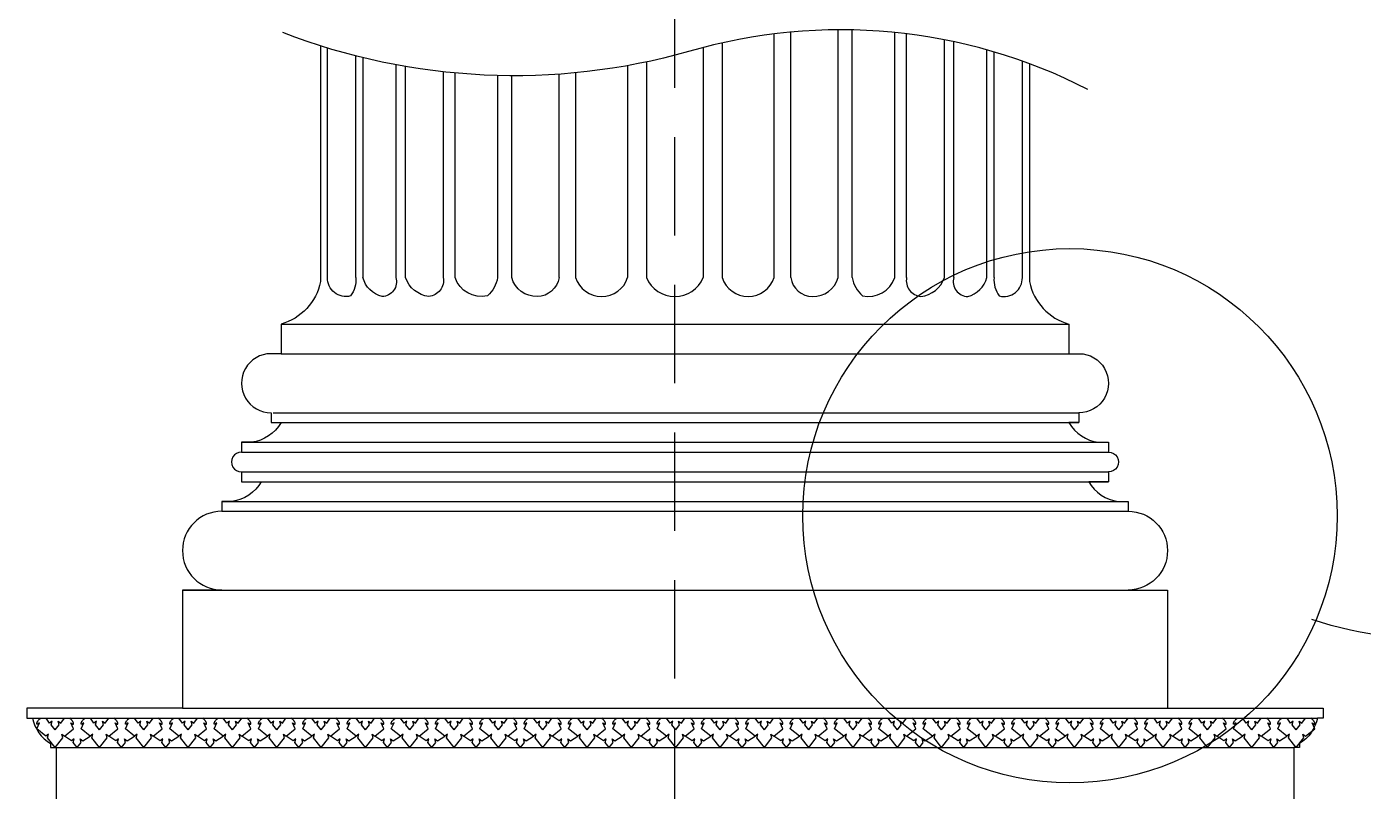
# Model space of a CAD drawing. Extents: x 140 to 2512, y 69 to 3554.
# Drawn here: x 346 to 1025, y 1423 to 1811 of the extents above; entities that cross this region are included whole.
import ezdxf

# ---------------------------------------------------------------- set-up
doc = ezdxf.new("R2010")
doc.units = 0
doc.header["$LTSCALE"] = 10
doc.header["$MEASUREMENT"] = 0
doc.linetypes.add('HIDDEN', pattern=[0.375, 0.25, -0.125])
for name, color, linetype in [('3', 3, 'CONTINUOUS'), ('4', 4, 'CONTINUOUS'), ('7', 7, 'CONTINUOUS'), ('BH', 3, 'CONTINUOUS'), ('DIM', 3, 'CONTINUOUS')]:
    doc.layers.add(name, color=color, linetype=linetype)

msp = doc.modelspace()

# ---------------------------------------------------------------- linework, layer by layer
at = {"layer": '3', "linetype": 'HIDDEN', "ltscale": 20}
msp.add_line((675.45, 205.47), (675.45, 3554.39), dxfattribs=at)
at = {"layer": '3'}
for p, q in [((470.48, 1610.47), (880.45, 1610.47)), ((455.45, 1595.47), (895.45, 1595.47)), ((455.45, 1585.47), (895.78, 1585.47)), ((445.45, 1570.47), (905.45, 1570.47)), ((349.37, 1460.47), (1001.53, 1460.47))]:
    msp.add_line(p, q, dxfattribs=at)
msp.add_lwpolyline([(885.07, 1779.62, 0.192172), (682.36, 1798.86, -0.162384), (476.36, 1808.49)], format="xyb", dxfattribs=at)
at = {"layer": '4'}
for p, q in [((475.45, 1645.47), (875.45, 1645.47)), ((425.45, 1465.47), (925.45, 1465.47))]:
    msp.add_line(p, q, dxfattribs=at)
for points in [[(495.45, 1801.79), (495.45, 1682.04, -0.284379), (475.45, 1660.47), (475.45, 1645.47)], [(855.45, 1792.69), (855.45, 1682.04, 0.284379), (875.45, 1660.47), (875.45, 1645.47)], [(475.45, 1645.47), (470.31, 1645.47, 1.000802), (470.48, 1615.47), (470.48, 1610.47), (475.45, 1610.47, -0.238949), (460.45, 1600.47), (455.45, 1600.47), (455.45, 1595.47, 1.033995), (455.45, 1585.47), (455.45, 1580.47), (465.45, 1580.47, -0.238949), (450.45, 1570.47), (445.45, 1570.47), (445.45, 1565.47, 1), (445.45, 1525.47), (425.45, 1525.47), (425.45, 1465.47), (346.37, 1465.47), (346.37, 1460.47), (349.37, 1460.47, 0.208475), (358.37, 1447.47), (358.37, 1445.47), (361.37, 1445.47), (361.37, 1415.47)], [(875.45, 1645.47), (880.58, 1645.47, -1.000802), (880.42, 1615.47), (880.42, 1610.47), (875.45, 1610.47, 0.238949), (890.45, 1600.47), (895.45, 1600.47), (895.45, 1595.47, -1.033995), (895.45, 1585.47), (895.45, 1580.47), (885.45, 1580.47, 0.238949), (900.45, 1570.47), (905.45, 1570.47), (905.45, 1565.47, -1), (905.45, 1525.47), (925.45, 1525.47), (925.45, 1465.47), (1004.53, 1465.47), (1004.53, 1460.47), (1001.53, 1460.47, -0.208475), (992.53, 1447.47), (992.53, 1445.47), (989.53, 1445.47), (989.53, 1415.47)]]:
    msp.add_lwpolyline(points, format="xyb", dxfattribs=at)
at = {"layer": '7'}
for p, q in [((725.8, 1684.08), (725.8, 1807.86)), ((734.2, 1684.08), (734.2, 1808.77)), ((758.2, 1684.08), (758.2, 1809.94)), ((765.4, 1684.08), (765.4, 1809.88)), ((787, 1684.08), (787, 1808.58)), ((793, 1684.08), (793, 1807.91)), ((812.2, 1684.08), (812.2, 1804.86)), ((499.09, 1684.08), (499.09, 1800.66)), ((689.89, 1684.08), (689.89, 1800.95)), ((817, 1684.08), (817, 1803.88)), ((833.8, 1684.08), (833.8, 1799.74)), ((837.4, 1684.08), (837.4, 1798.7)), ((513.49, 1684.08), (513.49, 1796.64)), ((517.09, 1684.08), (517.09, 1795.75)), ((533.89, 1684.08), (533.89, 1792.14)), ((538.69, 1684.08), (538.69, 1791.28)), ((651.49, 1684.08), (651.49, 1791.74)), ((661.09, 1684.08), (661.09, 1793.61)), ((851.8, 1684.08), (851.8, 1794.01)), ((851.8, 1684.08), (851.8, 1794.01)), ((557.89, 1684.08), (557.89, 1788.57)), ((563.89, 1684.08), (563.89, 1787.97)), ((585.49, 1684.08), (585.49, 1786.7)), ((592.69, 1684.08), (592.69, 1786.59)), ((616.69, 1684.08), (616.69, 1787.4)), ((625.09, 1684.08), (625.09, 1788.1)), ((475.45, 1660.47), (875.45, 1660.47)), ((471.44, 1615.47), (880.61, 1615.47)), ((455.45, 1600.47), (890.45, 1600.47)), ((455.45, 1580.47), (895.45, 1580.47)), ((445.45, 1565.47), (905.45, 1565.47)), ((425.45, 1525.47), (920.45, 1525.47)), ((425.45, 1465.47), (925.45, 1465.47)), ((361.37, 1445.47), (989.53, 1445.47))]:
    msp.add_line(p, q, dxfattribs=at)
for points in [[(699.4, 1803.26), (699.4, 1684.08, 0.72656), (725.8, 1684.1)], [(513.4, 1684.1, -0.182159), (510.75, 1674.76, -0.493623), (499, 1684.1)], [(533.8, 1684.1, -0.491081), (526.76, 1674.5, -0.266068), (517, 1684.1)], [(557.8, 1684.1, -0.439072), (550.53, 1674.5, -0.28566), (538.6, 1684.1)], [(585.4, 1684.1, -0.176803), (580.21, 1674.88, -0.381296), (563.8, 1684.1)], [(616.6, 1684.1, -0.361583), (605.56, 1674.47, -0.343676), (592.6, 1684.1)], [(625, 1684.1, 0.72656), (651.4, 1684.08)], [(661, 1684.1, 0.666667), (689.8, 1684.1)], [(734.2, 1684.1, 0.361583), (745.24, 1674.47, 0.343676), (758.2, 1684.1)], [(765.4, 1684.1, 0.176803), (770.6, 1674.88, 0.381296), (787, 1684.1)], [(793, 1684.1, 0.439072), (800.28, 1674.5, 0.28566), (812.2, 1684.1)], [(817, 1684.1, 0.491081), (824.05, 1674.5, 0.266068), (833.8, 1684.1)], [(837.4, 1684.1, 0.182159), (840.05, 1674.76, 0.493623), (851.8, 1684.1)]]:
    msp.add_lwpolyline(points, format="xyb", dxfattribs=at)
at = {"layer": 'BH'}
for points in [[(360.82, 1445.47), (356.95, 1450.42), (357.46, 1452.3), (356.09, 1451.28), (351.45, 1455.04), (352.81, 1457.95), (351.79, 1457.43), (351.62, 1457.43), (351.45, 1457.43), (351.45, 1457.6), (351.45, 1457.95), (351.62, 1458.29), (351.79, 1458.29), (351.79, 1458.46), (351.79, 1458.63), (351.79, 1458.8), (352.13, 1458.97), (352.3, 1459.31), (352.64, 1459.65), (352.64, 1459.83), (352.81, 1459.83), (353.16, 1460), (353.33, 1460.51)], [(360.82, 1454.41), (358.82, 1456.97), (359.33, 1458.85), (357.96, 1457.82), (356.16, 1460.47)], [(360.82, 1445.47), (364.69, 1450.42), (364.18, 1452.3), (365.55, 1451.28), (370.19, 1455.04), (368.83, 1457.95), (369.85, 1457.43), (370.02, 1457.43), (370.19, 1457.43), (370.19, 1457.6), (370.19, 1457.95), (370.02, 1458.29), (369.85, 1458.29), (369.85, 1458.46), (369.85, 1458.63), (369.85, 1458.8), (369.51, 1458.97), (369.34, 1459.31), (369, 1459.65), (369, 1459.83), (368.83, 1459.83), (368.48, 1460), (368.31, 1460.51)], [(360.82, 1454.41), (362.82, 1456.97), (362.31, 1458.85), (363.68, 1457.82), (365.48, 1460.47)], [(383.32, 1445.47), (379.45, 1450.42), (379.96, 1452.3), (378.59, 1451.28), (373.95, 1455.04), (375.31, 1457.95), (374.29, 1457.43), (374.12, 1457.43), (373.95, 1457.43), (373.95, 1457.6), (373.95, 1457.95), (374.12, 1458.29), (374.29, 1458.29), (374.29, 1458.46), (374.29, 1458.63), (374.29, 1458.8), (374.63, 1458.97), (374.8, 1459.31), (375.14, 1459.65), (375.14, 1459.83), (375.31, 1459.83), (375.66, 1460), (375.83, 1460.51)], [(383.32, 1454.41), (381.32, 1456.97), (381.83, 1458.85), (380.46, 1457.82), (378.66, 1460.47)], [(383.32, 1445.47), (387.19, 1450.42), (386.68, 1452.3), (388.05, 1451.28), (392.69, 1455.04), (391.33, 1457.95), (392.35, 1457.43), (392.52, 1457.43), (392.69, 1457.43), (392.69, 1457.6), (392.69, 1457.95), (392.52, 1458.29), (392.35, 1458.29), (392.35, 1458.46), (392.35, 1458.63), (392.35, 1458.8), (392.01, 1458.97), (391.84, 1459.31), (391.5, 1459.65), (391.5, 1459.83), (391.33, 1459.83), (390.98, 1460), (390.81, 1460.51)], [(383.32, 1454.41), (385.32, 1456.97), (384.81, 1458.85), (386.18, 1457.82), (387.98, 1460.47)], [(405.82, 1445.47), (401.95, 1450.42), (402.46, 1452.3), (401.09, 1451.28), (396.45, 1455.04), (397.81, 1457.95), (396.79, 1457.43), (396.62, 1457.43), (396.45, 1457.43), (396.45, 1457.6), (396.45, 1457.95), (396.62, 1458.29), (396.79, 1458.29), (396.79, 1458.46), (396.79, 1458.63), (396.79, 1458.8), (397.13, 1458.97), (397.3, 1459.31), (397.64, 1459.65), (397.64, 1459.83), (397.81, 1459.83), (398.16, 1460), (398.33, 1460.51)], [(405.82, 1454.41), (403.82, 1456.97), (404.33, 1458.85), (402.96, 1457.82), (401.16, 1460.47)], [(405.82, 1445.47), (409.69, 1450.42), (409.18, 1452.3), (410.55, 1451.28), (415.19, 1455.04), (413.83, 1457.95), (414.85, 1457.43), (415.02, 1457.43), (415.19, 1457.43), (415.19, 1457.6), (415.19, 1457.95), (415.02, 1458.29), (414.85, 1458.29), (414.85, 1458.46), (414.85, 1458.63), (414.85, 1458.8), (414.51, 1458.97), (414.34, 1459.31), (414, 1459.65), (414, 1459.83), (413.83, 1459.83), (413.48, 1460), (413.31, 1460.51)], [(405.82, 1454.41), (407.82, 1456.97), (407.31, 1458.85), (408.68, 1457.82), (410.48, 1460.47)], [(428.32, 1445.47), (424.45, 1450.42), (424.96, 1452.3), (423.59, 1451.28), (418.95, 1455.04), (420.31, 1457.95), (419.29, 1457.43), (419.12, 1457.43), (418.95, 1457.43), (418.95, 1457.6), (418.95, 1457.95), (419.12, 1458.29), (419.29, 1458.29), (419.29, 1458.46), (419.29, 1458.63), (419.29, 1458.8), (419.63, 1458.97), (419.8, 1459.31), (420.14, 1459.65), (420.14, 1459.83), (420.31, 1459.83), (420.66, 1460), (420.83, 1460.51)], [(428.32, 1454.41), (426.32, 1456.97), (426.83, 1458.85), (425.46, 1457.82), (423.66, 1460.47)], [(428.32, 1445.47), (432.19, 1450.42), (431.68, 1452.3), (433.05, 1451.28), (437.69, 1455.04), (436.33, 1457.95), (437.35, 1457.43), (437.52, 1457.43), (437.69, 1457.43), (437.69, 1457.6), (437.69, 1457.95), (437.52, 1458.29), (437.35, 1458.29), (437.35, 1458.46), (437.35, 1458.63), (437.35, 1458.8), (437.01, 1458.97), (436.84, 1459.31), (436.5, 1459.65), (436.5, 1459.83), (436.33, 1459.83), (435.98, 1460), (435.81, 1460.51)], [(428.32, 1454.41), (430.32, 1456.97), (429.81, 1458.85), (431.18, 1457.82), (432.98, 1460.47)], [(450.82, 1445.47), (446.95, 1450.42), (447.46, 1452.3), (446.09, 1451.28), (441.45, 1455.04), (442.81, 1457.95), (441.79, 1457.43), (441.62, 1457.43), (441.45, 1457.43), (441.45, 1457.6), (441.45, 1457.95), (441.62, 1458.29), (441.79, 1458.29), (441.79, 1458.46), (441.79, 1458.63), (441.79, 1458.8), (442.13, 1458.97), (442.3, 1459.31), (442.64, 1459.65), (442.64, 1459.83), (442.81, 1459.83), (443.16, 1460), (443.33, 1460.51)], [(450.82, 1454.41), (448.82, 1456.97), (449.33, 1458.85), (447.96, 1457.82), (446.16, 1460.47)], [(450.82, 1445.47), (454.69, 1450.42), (454.18, 1452.3), (455.55, 1451.28), (460.19, 1455.04), (458.83, 1457.95), (459.85, 1457.43), (460.02, 1457.43), (460.19, 1457.43), (460.19, 1457.6), (460.19, 1457.95), (460.02, 1458.29), (459.85, 1458.29), (459.85, 1458.46), (459.85, 1458.63), (459.85, 1458.8), (459.51, 1458.97), (459.34, 1459.31), (459, 1459.65), (459, 1459.83), (458.83, 1459.83), (458.48, 1460), (458.31, 1460.51)], [(450.82, 1454.41), (452.82, 1456.97), (452.31, 1458.85), (453.68, 1457.82), (455.48, 1460.47)], [(473.32, 1445.47), (469.45, 1450.42), (469.96, 1452.3), (468.59, 1451.28), (463.95, 1455.04), (465.31, 1457.95), (464.29, 1457.43), (464.12, 1457.43), (463.95, 1457.43), (463.95, 1457.6), (463.95, 1457.95), (464.12, 1458.29), (464.29, 1458.29), (464.29, 1458.46), (464.29, 1458.63), (464.29, 1458.8), (464.63, 1458.97), (464.8, 1459.31), (465.14, 1459.65), (465.14, 1459.83), (465.31, 1459.83), (465.66, 1460), (465.83, 1460.51)], [(473.32, 1454.41), (471.32, 1456.97), (471.83, 1458.85), (470.46, 1457.82), (468.66, 1460.47)], [(473.32, 1445.47), (477.19, 1450.42), (476.68, 1452.3), (478.05, 1451.28), (482.69, 1455.04), (481.33, 1457.95), (482.35, 1457.43), (482.52, 1457.43), (482.69, 1457.43), (482.69, 1457.6), (482.69, 1457.95), (482.52, 1458.29), (482.35, 1458.29), (482.35, 1458.46), (482.35, 1458.63), (482.35, 1458.8), (482.01, 1458.97), (481.84, 1459.31), (481.5, 1459.65), (481.5, 1459.83), (481.33, 1459.83), (480.98, 1460), (480.81, 1460.51)], [(473.32, 1454.41), (475.32, 1456.97), (474.81, 1458.85), (476.18, 1457.82), (477.98, 1460.47)], [(495.82, 1445.47), (491.95, 1450.42), (492.46, 1452.3), (491.09, 1451.28), (486.45, 1455.04), (487.81, 1457.95), (486.79, 1457.43), (486.62, 1457.43), (486.45, 1457.43), (486.45, 1457.6), (486.45, 1457.95), (486.62, 1458.29), (486.79, 1458.29), (486.79, 1458.46), (486.79, 1458.63), (486.79, 1458.8), (487.13, 1458.97), (487.3, 1459.31), (487.64, 1459.65), (487.64, 1459.83), (487.81, 1459.83), (488.16, 1460), (488.33, 1460.51)], [(495.82, 1454.41), (493.82, 1456.97), (494.33, 1458.85), (492.96, 1457.82), (491.16, 1460.47)], [(495.82, 1445.47), (499.69, 1450.42), (499.18, 1452.3), (500.55, 1451.28), (505.19, 1455.04), (503.83, 1457.95), (504.85, 1457.43), (505.02, 1457.43), (505.19, 1457.43), (505.19, 1457.6), (505.19, 1457.95), (505.02, 1458.29), (504.85, 1458.29), (504.85, 1458.46), (504.85, 1458.63), (504.85, 1458.8), (504.51, 1458.97), (504.34, 1459.31), (504, 1459.65), (504, 1459.83), (503.83, 1459.83), (503.48, 1460), (503.31, 1460.51)], [(495.82, 1454.41), (497.82, 1456.97), (497.31, 1458.85), (498.68, 1457.82), (500.48, 1460.47)], [(518.32, 1445.47), (514.45, 1450.42), (514.96, 1452.3), (513.59, 1451.28), (508.95, 1455.04), (510.31, 1457.95), (509.29, 1457.43), (509.12, 1457.43), (508.95, 1457.43), (508.95, 1457.6), (508.95, 1457.95), (509.12, 1458.29), (509.29, 1458.29), (509.29, 1458.46), (509.29, 1458.63), (509.29, 1458.8), (509.63, 1458.97), (509.8, 1459.31), (510.14, 1459.65), (510.14, 1459.83), (510.31, 1459.83), (510.66, 1460), (510.83, 1460.51)], [(518.32, 1454.41), (516.32, 1456.97), (516.83, 1458.85), (515.46, 1457.82), (513.66, 1460.47)], [(518.32, 1445.47), (522.19, 1450.42), (521.68, 1452.3), (523.05, 1451.28), (527.69, 1455.04), (526.33, 1457.95), (527.35, 1457.43), (527.52, 1457.43), (527.69, 1457.43), (527.69, 1457.6), (527.69, 1457.95), (527.52, 1458.29), (527.35, 1458.29), (527.35, 1458.46), (527.35, 1458.63), (527.35, 1458.8), (527.01, 1458.97), (526.84, 1459.31), (526.5, 1459.65), (526.5, 1459.83), (526.33, 1459.83), (525.98, 1460), (525.81, 1460.51)], [(518.32, 1454.41), (520.32, 1456.97), (519.81, 1458.85), (521.18, 1457.82), (522.98, 1460.47)], [(540.82, 1445.47), (536.95, 1450.42), (537.46, 1452.3), (536.09, 1451.28), (531.45, 1455.04), (532.81, 1457.95), (531.79, 1457.43), (531.62, 1457.43), (531.45, 1457.43), (531.45, 1457.6), (531.45, 1457.95), (531.62, 1458.29), (531.79, 1458.29), (531.79, 1458.46), (531.79, 1458.63), (531.79, 1458.8), (532.13, 1458.97), (532.3, 1459.31), (532.64, 1459.65), (532.64, 1459.83), (532.81, 1459.83), (533.16, 1460), (533.33, 1460.51)], [(540.82, 1454.41), (538.82, 1456.97), (539.33, 1458.85), (537.96, 1457.82), (536.16, 1460.47)], [(540.82, 1445.47), (544.69, 1450.42), (544.18, 1452.3), (545.55, 1451.28), (550.19, 1455.04), (548.83, 1457.95), (549.85, 1457.43), (550.02, 1457.43), (550.19, 1457.43), (550.19, 1457.6), (550.19, 1457.95), (550.02, 1458.29), (549.85, 1458.29), (549.85, 1458.46), (549.85, 1458.63), (549.85, 1458.8), (549.51, 1458.97), (549.34, 1459.31), (549, 1459.65), (549, 1459.83), (548.83, 1459.83), (548.48, 1460), (548.31, 1460.51)], [(540.82, 1454.41), (542.82, 1456.97), (542.31, 1458.85), (543.68, 1457.82), (545.48, 1460.47)], [(563.32, 1445.47), (559.45, 1450.42), (559.96, 1452.3), (558.59, 1451.28), (553.95, 1455.04), (555.31, 1457.95), (554.29, 1457.43), (554.12, 1457.43), (553.95, 1457.43), (553.95, 1457.6), (553.95, 1457.95), (554.12, 1458.29), (554.29, 1458.29), (554.29, 1458.46), (554.29, 1458.63), (554.29, 1458.8), (554.63, 1458.97), (554.8, 1459.31), (555.14, 1459.65), (555.14, 1459.83), (555.31, 1459.83), (555.66, 1460), (555.83, 1460.51)], [(563.32, 1454.41), (561.32, 1456.97), (561.83, 1458.85), (560.46, 1457.82), (558.66, 1460.47)], [(563.32, 1445.47), (567.19, 1450.42), (566.68, 1452.3), (568.05, 1451.28), (572.69, 1455.04), (571.33, 1457.95), (572.35, 1457.43), (572.52, 1457.43), (572.69, 1457.43), (572.69, 1457.6), (572.69, 1457.95), (572.52, 1458.29), (572.35, 1458.29), (572.35, 1458.46), (572.35, 1458.63), (572.35, 1458.8), (572.01, 1458.97), (571.84, 1459.31), (571.5, 1459.65), (571.5, 1459.83), (571.33, 1459.83), (570.98, 1460), (570.81, 1460.51)], [(563.32, 1454.41), (565.32, 1456.97), (564.81, 1458.85), (566.18, 1457.82), (567.98, 1460.47)], [(585.82, 1445.47), (581.95, 1450.42), (582.46, 1452.3), (581.09, 1451.28), (576.45, 1455.04), (577.81, 1457.95), (576.79, 1457.43), (576.62, 1457.43), (576.45, 1457.43), (576.45, 1457.6), (576.45, 1457.95), (576.62, 1458.29), (576.79, 1458.29), (576.79, 1458.46), (576.79, 1458.63), (576.79, 1458.8), (577.13, 1458.97), (577.3, 1459.31), (577.64, 1459.65), (577.64, 1459.83), (577.81, 1459.83), (578.16, 1460), (578.33, 1460.51)], [(585.82, 1454.41), (583.82, 1456.97), (584.33, 1458.85), (582.96, 1457.82), (581.16, 1460.47)], [(585.82, 1445.47), (589.69, 1450.42), (589.18, 1452.3), (590.55, 1451.28), (595.19, 1455.04), (593.83, 1457.95), (594.85, 1457.43), (595.02, 1457.43), (595.19, 1457.43), (595.19, 1457.6), (595.19, 1457.95), (595.02, 1458.29), (594.85, 1458.29), (594.85, 1458.46), (594.85, 1458.63), (594.85, 1458.8), (594.51, 1458.97), (594.34, 1459.31), (594, 1459.65), (594, 1459.83), (593.83, 1459.83), (593.48, 1460), (593.31, 1460.51)], [(585.82, 1454.41), (587.82, 1456.97), (587.31, 1458.85), (588.68, 1457.82), (590.48, 1460.47)], [(608.32, 1445.47), (604.45, 1450.42), (604.96, 1452.3), (603.59, 1451.28), (598.95, 1455.04), (600.31, 1457.95), (599.29, 1457.43), (599.12, 1457.43), (598.95, 1457.43), (598.95, 1457.6), (598.95, 1457.95), (599.12, 1458.29), (599.29, 1458.29), (599.29, 1458.46), (599.29, 1458.63), (599.29, 1458.8), (599.63, 1458.97), (599.8, 1459.31), (600.14, 1459.65), (600.14, 1459.83), (600.31, 1459.83), (600.66, 1460), (600.83, 1460.51)], [(608.32, 1454.41), (606.32, 1456.97), (606.83, 1458.85), (605.46, 1457.82), (603.66, 1460.47)], [(608.32, 1445.47), (612.19, 1450.42), (611.68, 1452.3), (613.05, 1451.28), (617.69, 1455.04), (616.33, 1457.95), (617.35, 1457.43), (617.52, 1457.43), (617.69, 1457.43), (617.69, 1457.6), (617.69, 1457.95), (617.52, 1458.29), (617.35, 1458.29), (617.35, 1458.46), (617.35, 1458.63), (617.35, 1458.8), (617.01, 1458.97), (616.84, 1459.31), (616.5, 1459.65), (616.5, 1459.83), (616.33, 1459.83), (615.98, 1460), (615.81, 1460.51)], [(608.32, 1454.41), (610.32, 1456.97), (609.81, 1458.85), (611.18, 1457.82), (612.98, 1460.47)], [(630.82, 1445.47), (626.95, 1450.42), (627.46, 1452.3), (626.09, 1451.28), (621.45, 1455.04), (622.81, 1457.95), (621.79, 1457.43), (621.62, 1457.43), (621.45, 1457.43), (621.45, 1457.6), (621.45, 1457.95), (621.62, 1458.29), (621.79, 1458.29), (621.79, 1458.46), (621.79, 1458.63), (621.79, 1458.8), (622.13, 1458.97), (622.3, 1459.31), (622.64, 1459.65), (622.64, 1459.83), (622.81, 1459.83), (623.16, 1460), (623.33, 1460.51)], [(630.82, 1454.41), (628.82, 1456.97), (629.33, 1458.85), (627.96, 1457.82), (626.16, 1460.47)], [(630.82, 1445.47), (634.69, 1450.42), (634.18, 1452.3), (635.55, 1451.28), (640.19, 1455.04), (638.83, 1457.95), (639.85, 1457.43), (640.02, 1457.43), (640.19, 1457.43), (640.19, 1457.6), (640.19, 1457.95), (640.02, 1458.29), (639.85, 1458.29), (639.85, 1458.46), (639.85, 1458.63), (639.85, 1458.8), (639.51, 1458.97), (639.34, 1459.31), (639, 1459.65), (639, 1459.83), (638.83, 1459.83), (638.48, 1460), (638.31, 1460.51)], [(630.82, 1454.41), (632.82, 1456.97), (632.31, 1458.85), (633.68, 1457.82), (635.48, 1460.47)], [(653.32, 1445.47), (649.45, 1450.42), (649.96, 1452.3), (648.59, 1451.28), (643.95, 1455.04), (645.31, 1457.95), (644.29, 1457.43), (644.12, 1457.43), (643.95, 1457.43), (643.95, 1457.6), (643.95, 1457.95), (644.12, 1458.29), (644.29, 1458.29), (644.29, 1458.46), (644.29, 1458.63), (644.29, 1458.8), (644.63, 1458.97), (644.8, 1459.31), (645.14, 1459.65), (645.14, 1459.83), (645.31, 1459.83), (645.66, 1460), (645.83, 1460.51)], [(653.32, 1454.41), (651.32, 1456.97), (651.83, 1458.85), (650.46, 1457.82), (648.66, 1460.47)], [(653.32, 1445.47), (657.19, 1450.42), (656.68, 1452.3), (658.05, 1451.28), (662.69, 1455.04), (661.33, 1457.95), (662.35, 1457.43), (662.52, 1457.43), (662.69, 1457.43), (662.69, 1457.6), (662.69, 1457.95), (662.52, 1458.29), (662.35, 1458.29), (662.35, 1458.46), (662.35, 1458.63), (662.35, 1458.8), (662.01, 1458.97), (661.84, 1459.31), (661.5, 1459.65), (661.5, 1459.83), (661.33, 1459.83), (660.98, 1460), (660.81, 1460.51)], [(653.32, 1454.41), (655.32, 1456.97), (654.81, 1458.85), (656.18, 1457.82), (657.98, 1460.47)], [(675.82, 1445.47), (671.95, 1450.42), (672.46, 1452.3), (671.09, 1451.28), (666.45, 1455.04), (667.81, 1457.95), (666.79, 1457.43), (666.62, 1457.43), (666.45, 1457.43), (666.45, 1457.6), (666.45, 1457.95), (666.62, 1458.29), (666.79, 1458.29), (666.79, 1458.46), (666.79, 1458.63), (666.79, 1458.8), (667.13, 1458.97), (667.3, 1459.31), (667.64, 1459.65), (667.64, 1459.83), (667.81, 1459.83), (668.16, 1460), (668.33, 1460.51)], [(675.82, 1454.41), (673.82, 1456.97), (674.33, 1458.85), (672.96, 1457.82), (671.16, 1460.47)], [(675.82, 1445.47), (679.69, 1450.42), (679.18, 1452.3), (680.55, 1451.28), (685.19, 1455.04), (683.83, 1457.95), (684.85, 1457.43), (685.02, 1457.43), (685.19, 1457.43), (685.19, 1457.6), (685.19, 1457.95), (685.02, 1458.29), (684.85, 1458.29), (684.85, 1458.46), (684.85, 1458.63), (684.85, 1458.8), (684.51, 1458.97), (684.34, 1459.31), (684, 1459.65), (684, 1459.83), (683.83, 1459.83), (683.48, 1460), (683.31, 1460.51)], [(675.82, 1454.41), (677.82, 1456.97), (677.31, 1458.85), (678.68, 1457.82), (680.48, 1460.47)], [(698.32, 1445.47), (694.45, 1450.42), (694.96, 1452.3), (693.59, 1451.28), (688.95, 1455.04), (690.31, 1457.95), (689.29, 1457.43), (689.12, 1457.43), (688.95, 1457.43), (688.95, 1457.6), (688.95, 1457.95), (689.12, 1458.29), (689.29, 1458.29), (689.29, 1458.46), (689.29, 1458.63), (689.29, 1458.8), (689.63, 1458.97), (689.8, 1459.31), (690.14, 1459.65), (690.14, 1459.83), (690.31, 1459.83), (690.66, 1460), (690.83, 1460.51)], [(698.32, 1454.41), (696.32, 1456.97), (696.83, 1458.85), (695.46, 1457.82), (693.66, 1460.47)], [(698.32, 1445.47), (702.19, 1450.42), (701.68, 1452.3), (703.05, 1451.28), (707.69, 1455.04), (706.33, 1457.95), (707.35, 1457.43), (707.52, 1457.43), (707.69, 1457.43), (707.69, 1457.6), (707.69, 1457.95), (707.52, 1458.29), (707.35, 1458.29), (707.35, 1458.46), (707.35, 1458.63), (707.35, 1458.8), (707.01, 1458.97), (706.84, 1459.31), (706.5, 1459.65), (706.5, 1459.83), (706.33, 1459.83), (705.98, 1460), (705.81, 1460.51)], [(698.32, 1454.41), (700.32, 1456.97), (699.81, 1458.85), (701.18, 1457.82), (702.98, 1460.47)], [(720.82, 1445.47), (716.95, 1450.42), (717.46, 1452.3), (716.09, 1451.28), (711.45, 1455.04), (712.81, 1457.95), (711.79, 1457.43), (711.62, 1457.43), (711.45, 1457.43), (711.45, 1457.6), (711.45, 1457.95), (711.62, 1458.29), (711.79, 1458.29), (711.79, 1458.46), (711.79, 1458.63), (711.79, 1458.8), (712.13, 1458.97), (712.3, 1459.31), (712.64, 1459.65), (712.64, 1459.83), (712.81, 1459.83), (713.16, 1460), (713.33, 1460.51)], [(720.82, 1454.41), (718.82, 1456.97), (719.33, 1458.85), (717.96, 1457.82), (716.16, 1460.47)], [(720.82, 1445.47), (724.69, 1450.42), (724.18, 1452.3), (725.55, 1451.28), (730.19, 1455.04), (728.83, 1457.95), (729.85, 1457.43), (730.02, 1457.43), (730.19, 1457.43), (730.19, 1457.6), (730.19, 1457.95), (730.02, 1458.29), (729.85, 1458.29), (729.85, 1458.46), (729.85, 1458.63), (729.85, 1458.8), (729.51, 1458.97), (729.34, 1459.31), (729, 1459.65), (729, 1459.83), (728.83, 1459.83), (728.48, 1460), (728.31, 1460.51)], [(720.82, 1454.41), (722.82, 1456.97), (722.31, 1458.85), (723.68, 1457.82), (725.48, 1460.47)], [(743.32, 1445.47), (739.45, 1450.42), (739.96, 1452.3), (738.59, 1451.28), (733.95, 1455.04), (735.31, 1457.95), (734.29, 1457.43), (734.12, 1457.43), (733.95, 1457.43), (733.95, 1457.6), (733.95, 1457.95), (734.12, 1458.29), (734.29, 1458.29), (734.29, 1458.46), (734.29, 1458.63), (734.29, 1458.8), (734.63, 1458.97), (734.8, 1459.31), (735.14, 1459.65), (735.14, 1459.83), (735.31, 1459.83), (735.66, 1460), (735.83, 1460.51)], [(743.32, 1454.41), (741.32, 1456.97), (741.83, 1458.85), (740.46, 1457.82), (738.66, 1460.47)], [(743.32, 1445.47), (747.19, 1450.42), (746.68, 1452.3), (748.05, 1451.28), (752.69, 1455.04), (751.33, 1457.95), (752.35, 1457.43), (752.52, 1457.43), (752.69, 1457.43), (752.69, 1457.6), (752.69, 1457.95), (752.52, 1458.29), (752.35, 1458.29), (752.35, 1458.46), (752.35, 1458.63), (752.35, 1458.8), (752.01, 1458.97), (751.84, 1459.31), (751.5, 1459.65), (751.5, 1459.83), (751.33, 1459.83), (750.98, 1460), (750.81, 1460.51)], [(743.32, 1454.41), (745.32, 1456.97), (744.81, 1458.85), (746.18, 1457.82), (747.98, 1460.47)], [(765.82, 1445.47), (761.95, 1450.42), (762.46, 1452.3), (761.09, 1451.28), (756.45, 1455.04), (757.81, 1457.95), (756.79, 1457.43), (756.62, 1457.43), (756.45, 1457.43), (756.45, 1457.6), (756.45, 1457.95), (756.62, 1458.29), (756.79, 1458.29), (756.79, 1458.46), (756.79, 1458.63), (756.79, 1458.8), (757.13, 1458.97), (757.3, 1459.31), (757.64, 1459.65), (757.64, 1459.83), (757.81, 1459.83), (758.16, 1460), (758.33, 1460.51)], [(765.82, 1454.41), (763.82, 1456.97), (764.33, 1458.85), (762.96, 1457.82), (761.16, 1460.47)], [(765.82, 1445.47), (769.69, 1450.42), (769.18, 1452.3), (770.55, 1451.28), (775.19, 1455.04), (773.83, 1457.95), (774.85, 1457.43), (775.02, 1457.43), (775.19, 1457.43), (775.19, 1457.6), (775.19, 1457.95), (775.02, 1458.29), (774.85, 1458.29), (774.85, 1458.46), (774.85, 1458.63), (774.85, 1458.8), (774.51, 1458.97), (774.34, 1459.31), (774, 1459.65), (774, 1459.83), (773.83, 1459.83), (773.48, 1460), (773.31, 1460.51)], [(765.82, 1454.41), (767.82, 1456.97), (767.31, 1458.85), (768.68, 1457.82), (770.48, 1460.47)], [(788.32, 1445.47), (784.45, 1450.42), (784.96, 1452.3), (783.59, 1451.28), (778.95, 1455.04), (780.31, 1457.95), (779.29, 1457.43), (779.12, 1457.43), (778.95, 1457.43), (778.95, 1457.6), (778.95, 1457.95), (779.12, 1458.29), (779.29, 1458.29), (779.29, 1458.46), (779.29, 1458.63), (779.29, 1458.8), (779.63, 1458.97), (779.8, 1459.31), (780.14, 1459.65), (780.14, 1459.83), (780.31, 1459.83), (780.66, 1460), (780.83, 1460.51)], [(788.32, 1454.41), (786.32, 1456.97), (786.83, 1458.85), (785.46, 1457.82), (783.66, 1460.47)], [(788.32, 1445.47), (792.19, 1450.42), (791.68, 1452.3), (793.05, 1451.28), (797.69, 1455.04), (796.33, 1457.95), (797.35, 1457.43), (797.52, 1457.43), (797.69, 1457.43), (797.69, 1457.6), (797.69, 1457.95), (797.52, 1458.29), (797.35, 1458.29), (797.35, 1458.46), (797.35, 1458.63), (797.35, 1458.8), (797.01, 1458.97), (796.84, 1459.31), (796.5, 1459.65), (796.5, 1459.83), (796.33, 1459.83), (795.98, 1460), (795.81, 1460.51)], [(788.32, 1454.41), (790.32, 1456.97), (789.81, 1458.85), (791.18, 1457.82), (792.98, 1460.47)], [(810.82, 1445.47), (806.95, 1450.42), (807.46, 1452.3), (806.09, 1451.28), (801.45, 1455.04), (802.81, 1457.95), (801.79, 1457.43), (801.62, 1457.43), (801.45, 1457.43), (801.45, 1457.6), (801.45, 1457.95), (801.62, 1458.29), (801.79, 1458.29), (801.79, 1458.46), (801.79, 1458.63), (801.79, 1458.8), (802.13, 1458.97), (802.3, 1459.31), (802.64, 1459.65), (802.64, 1459.83), (802.81, 1459.83), (803.16, 1460), (803.33, 1460.51)], [(810.82, 1454.41), (808.82, 1456.97), (809.33, 1458.85), (807.96, 1457.82), (806.16, 1460.47)], [(810.82, 1445.47), (814.69, 1450.42), (814.18, 1452.3), (815.55, 1451.28), (820.19, 1455.04), (818.83, 1457.95), (819.85, 1457.43), (820.02, 1457.43), (820.19, 1457.43), (820.19, 1457.6), (820.19, 1457.95), (820.02, 1458.29), (819.85, 1458.29), (819.85, 1458.46), (819.85, 1458.63), (819.85, 1458.8), (819.51, 1458.97), (819.34, 1459.31), (819, 1459.65), (819, 1459.83), (818.83, 1459.83), (818.48, 1460), (818.31, 1460.51)], [(810.82, 1454.41), (812.82, 1456.97), (812.31, 1458.85), (813.68, 1457.82), (815.48, 1460.47)], [(833.32, 1445.47), (829.45, 1450.42), (829.96, 1452.3), (828.59, 1451.28), (823.95, 1455.04), (825.31, 1457.95), (824.29, 1457.43), (824.12, 1457.43), (823.95, 1457.43), (823.95, 1457.6), (823.95, 1457.95), (824.12, 1458.29), (824.29, 1458.29), (824.29, 1458.46), (824.29, 1458.63), (824.29, 1458.8), (824.63, 1458.97), (824.8, 1459.31), (825.14, 1459.65), (825.14, 1459.83), (825.31, 1459.83), (825.66, 1460), (825.83, 1460.51)], [(833.32, 1454.41), (831.32, 1456.97), (831.83, 1458.85), (830.46, 1457.82), (828.66, 1460.47)], [(833.32, 1445.47), (837.19, 1450.42), (836.68, 1452.3), (838.05, 1451.28), (842.69, 1455.04), (841.33, 1457.95), (842.35, 1457.43), (842.52, 1457.43), (842.69, 1457.43), (842.69, 1457.6), (842.69, 1457.95), (842.52, 1458.29), (842.35, 1458.29), (842.35, 1458.46), (842.35, 1458.63), (842.35, 1458.8), (842.01, 1458.97), (841.84, 1459.31), (841.5, 1459.65), (841.5, 1459.83), (841.33, 1459.83), (840.98, 1460), (840.81, 1460.51)], [(833.32, 1454.41), (835.32, 1456.97), (834.81, 1458.85), (836.18, 1457.82), (837.98, 1460.47)], [(855.82, 1445.47), (851.95, 1450.42), (852.46, 1452.3), (851.09, 1451.28), (846.45, 1455.04), (847.81, 1457.95), (846.79, 1457.43), (846.62, 1457.43), (846.45, 1457.43), (846.45, 1457.6), (846.45, 1457.95), (846.62, 1458.29), (846.79, 1458.29), (846.79, 1458.46), (846.79, 1458.63), (846.79, 1458.8), (847.13, 1458.97), (847.3, 1459.31), (847.64, 1459.65), (847.64, 1459.83), (847.81, 1459.83), (848.16, 1460), (848.33, 1460.51)], [(855.82, 1454.41), (853.82, 1456.97), (854.33, 1458.85), (852.96, 1457.82), (851.16, 1460.47)], [(855.82, 1445.47), (859.69, 1450.42), (859.18, 1452.3), (860.55, 1451.28), (865.19, 1455.04), (863.83, 1457.95), (864.85, 1457.43), (865.02, 1457.43), (865.19, 1457.43), (865.19, 1457.6), (865.19, 1457.95), (865.02, 1458.29), (864.85, 1458.29), (864.85, 1458.46), (864.85, 1458.63), (864.85, 1458.8), (864.51, 1458.97), (864.34, 1459.31), (864, 1459.65), (864, 1459.83), (863.83, 1459.83), (863.48, 1460), (863.31, 1460.51)], [(855.82, 1454.41), (857.82, 1456.97), (857.31, 1458.85), (858.68, 1457.82), (860.48, 1460.47)], [(878.32, 1445.47), (874.45, 1450.42), (874.96, 1452.3), (873.59, 1451.28), (868.95, 1455.04), (870.31, 1457.95), (869.29, 1457.43), (869.12, 1457.43), (868.95, 1457.43), (868.95, 1457.6), (868.95, 1457.95), (869.12, 1458.29), (869.29, 1458.29), (869.29, 1458.46), (869.29, 1458.63), (869.29, 1458.8), (869.63, 1458.97), (869.8, 1459.31), (870.14, 1459.65), (870.14, 1459.83), (870.31, 1459.83), (870.66, 1460), (870.83, 1460.51)], [(878.32, 1454.41), (876.32, 1456.97), (876.83, 1458.85), (875.46, 1457.82), (873.66, 1460.47)], [(878.32, 1445.47), (882.19, 1450.42), (881.68, 1452.3), (883.05, 1451.28), (887.69, 1455.04), (886.33, 1457.95), (887.35, 1457.43), (887.52, 1457.43), (887.69, 1457.43), (887.69, 1457.6), (887.69, 1457.95), (887.52, 1458.29), (887.35, 1458.29), (887.35, 1458.46), (887.35, 1458.63), (887.35, 1458.8), (887.01, 1458.97), (886.84, 1459.31), (886.5, 1459.65), (886.5, 1459.83), (886.33, 1459.83), (885.98, 1460), (885.81, 1460.51)], [(878.32, 1454.41), (880.32, 1456.97), (879.81, 1458.85), (881.18, 1457.82), (882.98, 1460.47)], [(900.82, 1445.47), (896.95, 1450.42), (897.46, 1452.3), (896.09, 1451.28), (891.45, 1455.04), (892.81, 1457.95), (891.79, 1457.43), (891.62, 1457.43), (891.45, 1457.43), (891.45, 1457.6), (891.45, 1457.95), (891.62, 1458.29), (891.79, 1458.29), (891.79, 1458.46), (891.79, 1458.63), (891.79, 1458.8), (892.13, 1458.97), (892.3, 1459.31), (892.64, 1459.65), (892.64, 1459.83), (892.81, 1459.83), (893.16, 1460), (893.33, 1460.51)], [(900.82, 1454.41), (898.82, 1456.97), (899.33, 1458.85), (897.96, 1457.82), (896.16, 1460.47)], [(900.82, 1445.47), (904.69, 1450.42), (904.18, 1452.3), (905.55, 1451.28), (910.19, 1455.04), (908.83, 1457.95), (909.85, 1457.43), (910.02, 1457.43), (910.19, 1457.43), (910.19, 1457.6), (910.19, 1457.95), (910.02, 1458.29), (909.85, 1458.29), (909.85, 1458.46), (909.85, 1458.63), (909.85, 1458.8), (909.51, 1458.97), (909.34, 1459.31), (909, 1459.65), (909, 1459.83), (908.83, 1459.83), (908.48, 1460), (908.31, 1460.51)], [(900.82, 1454.41), (902.82, 1456.97), (902.31, 1458.85), (903.68, 1457.82), (905.48, 1460.47)], [(923.32, 1445.47), (919.45, 1450.42), (919.96, 1452.3), (918.59, 1451.28), (913.95, 1455.04), (915.31, 1457.95), (914.29, 1457.43), (914.12, 1457.43), (913.95, 1457.43), (913.95, 1457.6), (913.95, 1457.95), (914.12, 1458.29), (914.29, 1458.29), (914.29, 1458.46), (914.29, 1458.63), (914.29, 1458.8), (914.63, 1458.97), (914.8, 1459.31), (915.14, 1459.65), (915.14, 1459.83), (915.31, 1459.83), (915.66, 1460), (915.83, 1460.51)], [(923.32, 1454.41), (921.32, 1456.97), (921.83, 1458.85), (920.46, 1457.82), (918.66, 1460.47)], [(923.32, 1445.47), (927.19, 1450.42), (926.68, 1452.3), (928.05, 1451.28), (932.69, 1455.04), (931.33, 1457.95), (932.35, 1457.43), (932.52, 1457.43), (932.69, 1457.43), (932.69, 1457.6), (932.69, 1457.95), (932.52, 1458.29), (932.35, 1458.29), (932.35, 1458.46), (932.35, 1458.63), (932.35, 1458.8), (932.01, 1458.97), (931.84, 1459.31), (931.5, 1459.65), (931.5, 1459.83), (931.33, 1459.83), (930.98, 1460), (930.81, 1460.51)], [(923.32, 1454.41), (925.32, 1456.97), (924.81, 1458.85), (926.18, 1457.82), (927.98, 1460.47)], [(945.82, 1445.47), (941.95, 1450.42), (942.46, 1452.3), (941.09, 1451.28), (936.45, 1455.04), (937.81, 1457.95), (936.79, 1457.43), (936.62, 1457.43), (936.45, 1457.43), (936.45, 1457.6), (936.45, 1457.95), (936.62, 1458.29), (936.79, 1458.29), (936.79, 1458.46), (936.79, 1458.63), (936.79, 1458.8), (937.13, 1458.97), (937.3, 1459.31), (937.64, 1459.65), (937.64, 1459.83), (937.81, 1459.83), (938.16, 1460), (938.33, 1460.51)], [(945.82, 1454.41), (943.82, 1456.97), (944.33, 1458.85), (942.96, 1457.82), (941.16, 1460.47)], [(945.82, 1445.47), (949.69, 1450.42), (949.18, 1452.3), (950.55, 1451.28), (955.19, 1455.04), (953.83, 1457.95), (954.85, 1457.43), (955.02, 1457.43), (955.19, 1457.43), (955.19, 1457.6), (955.19, 1457.95), (955.02, 1458.29), (954.85, 1458.29), (954.85, 1458.46), (954.85, 1458.63), (954.85, 1458.8), (954.51, 1458.97), (954.34, 1459.31), (954, 1459.65), (954, 1459.83), (953.83, 1459.83), (953.48, 1460), (953.31, 1460.51)], [(945.82, 1454.41), (947.82, 1456.97), (947.31, 1458.85), (948.68, 1457.82), (950.48, 1460.47)], [(968.32, 1445.47), (964.45, 1450.42), (964.96, 1452.3), (963.59, 1451.28), (958.95, 1455.04), (960.31, 1457.95), (959.29, 1457.43), (959.12, 1457.43), (958.95, 1457.43), (958.95, 1457.6), (958.95, 1457.95), (959.12, 1458.29), (959.29, 1458.29), (959.29, 1458.46), (959.29, 1458.63), (959.29, 1458.8), (959.63, 1458.97), (959.8, 1459.31), (960.14, 1459.65), (960.14, 1459.83), (960.31, 1459.83), (960.66, 1460), (960.83, 1460.51)], [(968.32, 1454.41), (966.32, 1456.97), (966.83, 1458.85), (965.46, 1457.82), (963.66, 1460.47)], [(968.32, 1445.47), (972.19, 1450.42), (971.68, 1452.3), (973.05, 1451.28), (977.69, 1455.04), (976.33, 1457.95), (977.35, 1457.43), (977.52, 1457.43), (977.69, 1457.43), (977.69, 1457.6), (977.69, 1457.95), (977.52, 1458.29), (977.35, 1458.29), (977.35, 1458.46), (977.35, 1458.63), (977.35, 1458.8), (977.01, 1458.97), (976.84, 1459.31), (976.5, 1459.65), (976.5, 1459.83), (976.33, 1459.83), (975.98, 1460), (975.81, 1460.51)], [(968.32, 1454.41), (970.32, 1456.97), (969.81, 1458.85), (971.18, 1457.82), (972.98, 1460.47)], [(990.82, 1445.47), (986.95, 1450.42), (987.46, 1452.3), (986.09, 1451.28), (981.45, 1455.04), (982.81, 1457.95), (981.79, 1457.43), (981.62, 1457.43), (981.45, 1457.43), (981.45, 1457.6), (981.45, 1457.95), (981.62, 1458.29), (981.79, 1458.29), (981.79, 1458.46), (981.79, 1458.63), (981.79, 1458.8), (982.13, 1458.97), (982.3, 1459.31), (982.64, 1459.65), (982.64, 1459.83), (982.81, 1459.83), (983.16, 1460), (983.33, 1460.51)], [(990.82, 1454.41), (988.82, 1456.97), (989.33, 1458.85), (987.96, 1457.82), (986.16, 1460.47)], [(990.82, 1445.47), (994.69, 1450.42), (994.18, 1452.3), (995.55, 1451.28), (1000.19, 1455.04), (998.83, 1457.95), (999.85, 1457.43), (1000.02, 1457.43), (1000.19, 1457.43), (1000.19, 1457.6), (1000.19, 1457.95), (1000.02, 1458.29), (999.85, 1458.29), (999.85, 1458.46), (999.85, 1458.63), (999.85, 1458.8), (999.51, 1458.97), (999.34, 1459.31), (999, 1459.65), (999, 1459.83), (998.83, 1459.83), (998.48, 1460), (998.31, 1460.51)], [(990.82, 1454.41), (992.82, 1456.97), (992.31, 1458.85), (993.68, 1457.82), (995.48, 1460.47)], [(372, 1445.47), (370, 1448.03), (370.51, 1449.91), (369.14, 1448.89), (365.55, 1451.28)], [(372, 1445.47), (374.01, 1448.03), (373.49, 1449.91), (374.86, 1448.89), (378.59, 1451.28)], [(394.5, 1445.47), (392.5, 1448.03), (393.01, 1449.91), (391.64, 1448.89), (388.05, 1451.28)], [(394.5, 1445.47), (396.51, 1448.03), (395.99, 1449.91), (397.36, 1448.89), (401.09, 1451.28)], [(417, 1445.47), (415, 1448.03), (415.51, 1449.91), (414.14, 1448.89), (410.55, 1451.28)], [(417, 1445.47), (419.01, 1448.03), (418.49, 1449.91), (419.86, 1448.89), (423.59, 1451.28)], [(439.5, 1445.47), (437.5, 1448.03), (438.01, 1449.91), (436.64, 1448.89), (433.05, 1451.28)], [(439.5, 1445.47), (441.51, 1448.03), (440.99, 1449.91), (442.36, 1448.89), (446.09, 1451.28)], [(462, 1445.47), (460, 1448.03), (460.51, 1449.91), (459.14, 1448.89), (455.55, 1451.28)], [(462, 1445.47), (464.01, 1448.03), (463.49, 1449.91), (464.86, 1448.89), (468.59, 1451.28)], [(484.5, 1445.47), (482.5, 1448.03), (483.01, 1449.91), (481.64, 1448.89), (478.05, 1451.28)], [(484.5, 1445.47), (486.51, 1448.03), (485.99, 1449.91), (487.36, 1448.89), (491.09, 1451.28)], [(507, 1445.47), (505, 1448.03), (505.51, 1449.91), (504.14, 1448.89), (500.55, 1451.28)], [(507, 1445.47), (509.01, 1448.03), (508.49, 1449.91), (509.86, 1448.89), (513.59, 1451.28)], [(529.5, 1445.47), (527.5, 1448.03), (528.01, 1449.91), (526.64, 1448.89), (523.05, 1451.28)], [(529.5, 1445.47), (531.51, 1448.03), (530.99, 1449.91), (532.36, 1448.89), (536.09, 1451.28)], [(552, 1445.47), (550, 1448.03), (550.51, 1449.91), (549.14, 1448.89), (545.55, 1451.28)], [(552, 1445.47), (554.01, 1448.03), (553.49, 1449.91), (554.86, 1448.89), (558.59, 1451.28)], [(574.5, 1445.47), (572.5, 1448.03), (573.01, 1449.91), (571.64, 1448.89), (568.05, 1451.28)], [(574.5, 1445.47), (576.51, 1448.03), (575.99, 1449.91), (577.36, 1448.89), (581.09, 1451.28)], [(597, 1445.47), (595, 1448.03), (595.51, 1449.91), (594.14, 1448.89), (590.55, 1451.28)], [(597, 1445.47), (599.01, 1448.03), (598.49, 1449.91), (599.86, 1448.89), (603.59, 1451.28)], [(619.5, 1445.47), (617.5, 1448.03), (618.01, 1449.91), (616.64, 1448.89), (613.05, 1451.28)], [(619.5, 1445.47), (621.51, 1448.03), (620.99, 1449.91), (622.36, 1448.89), (626.09, 1451.28)], [(642, 1445.47), (640, 1448.03), (640.51, 1449.91), (639.14, 1448.89), (635.55, 1451.28)], [(642, 1445.47), (644.01, 1448.03), (643.49, 1449.91), (644.86, 1448.89), (648.59, 1451.28)], [(664.5, 1445.47), (662.5, 1448.03), (663.01, 1449.91), (661.64, 1448.89), (658.05, 1451.28)], [(664.5, 1445.47), (666.51, 1448.03), (665.99, 1449.91), (667.36, 1448.89), (671.09, 1451.28)], [(687, 1445.47), (685, 1448.03), (685.51, 1449.91), (684.14, 1448.89), (680.55, 1451.28)], [(687, 1445.47), (689.01, 1448.03), (688.49, 1449.91), (689.86, 1448.89), (693.59, 1451.28)], [(709.5, 1445.47), (707.5, 1448.03), (708.01, 1449.91), (706.64, 1448.89), (703.05, 1451.28)], [(709.5, 1445.47), (711.51, 1448.03), (710.99, 1449.91), (712.36, 1448.89), (716.09, 1451.28)], [(732, 1445.47), (730, 1448.03), (730.51, 1449.91), (729.14, 1448.89), (725.55, 1451.28)], [(732, 1445.47), (734.01, 1448.03), (733.49, 1449.91), (734.86, 1448.89), (738.59, 1451.28)], [(754.5, 1445.47), (752.5, 1448.03), (753.01, 1449.91), (751.64, 1448.89), (748.05, 1451.28)], [(754.5, 1445.47), (756.51, 1448.03), (755.99, 1449.91), (757.36, 1448.89), (761.09, 1451.28)], [(777, 1445.47), (775, 1448.03), (775.51, 1449.91), (774.14, 1448.89), (770.55, 1451.28)], [(777, 1445.47), (779.01, 1448.03), (778.49, 1449.91), (779.86, 1448.89), (783.59, 1451.28)], [(799.5, 1445.47), (797.5, 1448.03), (798.01, 1449.91), (796.64, 1448.89), (793.05, 1451.28)], [(799.5, 1445.47), (801.51, 1448.03), (800.99, 1449.91), (802.36, 1448.89), (806.09, 1451.28)], [(822, 1445.47), (820, 1448.03), (820.51, 1449.91), (819.14, 1448.89), (815.55, 1451.28)], [(822, 1445.47), (824.01, 1448.03), (823.49, 1449.91), (824.86, 1448.89), (828.59, 1451.28)], [(844.5, 1445.47), (842.5, 1448.03), (843.01, 1449.91), (841.64, 1448.89), (838.05, 1451.28)], [(844.5, 1445.47), (846.51, 1448.03), (845.99, 1449.91), (847.36, 1448.89), (851.09, 1451.28)], [(867, 1445.47), (865, 1448.03), (865.51, 1449.91), (864.14, 1448.89), (860.55, 1451.28)], [(867, 1445.47), (869.01, 1448.03), (868.49, 1449.91), (869.86, 1448.89), (873.59, 1451.28)], [(889.5, 1445.47), (887.5, 1448.03), (888.01, 1449.91), (886.64, 1448.89), (883.05, 1451.28)], [(889.5, 1445.47), (891.51, 1448.03), (890.99, 1449.91), (892.36, 1448.89), (896.09, 1451.28)], [(912, 1445.47), (910, 1448.03), (910.51, 1449.91), (909.14, 1448.89), (905.55, 1451.28)], [(912, 1445.47), (914.01, 1448.03), (913.49, 1449.91), (914.86, 1448.89), (918.59, 1451.28)], [(934.5, 1445.47), (932.5, 1448.03), (933.01, 1449.91), (931.64, 1448.89), (928.05, 1451.28)], [(934.5, 1445.47), (936.51, 1448.03), (935.99, 1449.91), (937.36, 1448.89), (941.09, 1451.28)], [(957, 1445.47), (955, 1448.03), (955.51, 1449.91), (954.14, 1448.89), (950.55, 1451.28)], [(957, 1445.47), (959.01, 1448.03), (958.49, 1449.91), (959.86, 1448.89), (963.59, 1451.28)], [(979.5, 1445.47), (977.5, 1448.03), (978.01, 1449.91), (976.64, 1448.89), (973.05, 1451.28)], [(979.5, 1445.47), (981.51, 1448.03), (980.99, 1449.91), (982.36, 1448.89), (986.09, 1451.28)]]:
    msp.add_lwpolyline(points, dxfattribs=at)
msp.add_circle((875.96, 1563.15), 135.65, dxfattribs=at)
at = {"layer": 'DIM'}
msp.add_lwpolyline([(1346.82, 1567.07, 0.186302), (1152.42, 1530.49, -0.232448), (998.81, 1510.48)], format="xyb", dxfattribs=at)

doc.saveas('drawing.dxf')
